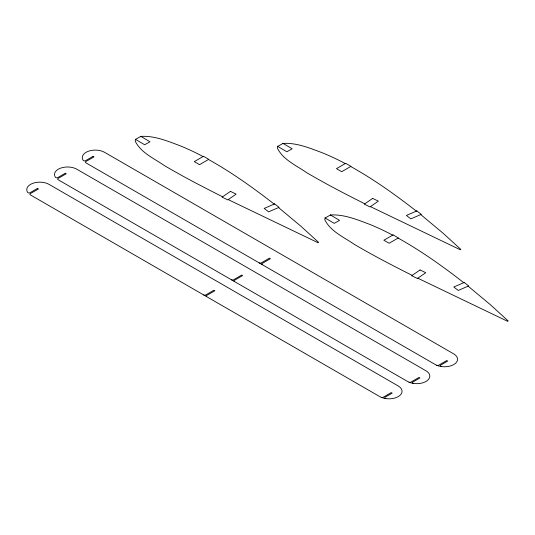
<?xml version="1.0" encoding="UTF-8"?>
<svg xmlns="http://www.w3.org/2000/svg" width="535" height="535" viewBox="0 0 535 535"><rect width="100%" height="100%" fill="white"/><g stroke="black" fill="none" stroke-linecap="round" stroke-linejoin="round"><path stroke-width="0.8" d="M135.429 139.2L135.255 141.26C141.019 152.916 154.254 158.474 164.446 165.623C183.398 176.791 202.946 186.916 222.593 196.793M277.632 146.215L277.451 148.275C283.222 159.932 296.457 165.496 306.649 172.644C325.601 183.806 345.149 193.931 364.796 203.815M325.026 217.792L324.852 219.852C330.623 231.508 343.858 237.065 354.05 244.214C373.002 255.382 392.55 265.507 412.197 275.385M141.033 136.371C154.862 135.649 168.124 141.287 180.837 146.055A219.952 126.989 0 0 1 203.046 156.561M283.236 143.387C297.065 142.664 310.32 148.302 323.033 153.07A219.952 126.989 0 0 1 345.249 163.583M330.637 214.963C344.466 214.241 357.721 219.878 370.434 224.647A219.952 126.989 0 0 1 392.65 235.153M460.267 249.751L370.414 206.624M507.668 321.328L417.815 278.2M318.064 242.736L228.211 199.608M350.706 166.499C373.858 179.392 395.485 194.834 416.357 211.111M398.107 238.068C421.259 250.968 442.886 266.403 463.758 282.687M208.503 159.477C231.655 172.377 253.282 187.818 274.161 204.096M420.731 214.582L442.92 233.086L460.849 249.417M468.132 286.158L490.321 304.662L508.25 320.993M278.534 207.567L300.717 226.071L318.646 242.402M436.734 365.278A1.498 0.863 0 0 0 438.687 365.198L446.765 360.536L447.695 361.071L440.713 365.104A1.498 0.863 0 0 0 440.332 365.947A1.498 0.863 0 0 0 441.415 366.555M259.174 262.879A1.498 0.863 0 0 0 261.294 262.879L269.459 258.164L270.389 258.699L262.224 263.414A1.498 0.863 0 0 0 262.224 264.638M408.974 382.171A1.498 0.863 0 0 0 410.927 382.09L419.012 377.429L419.942 377.964L412.953 381.997A1.498 0.863 0 0 0 412.572 382.839A1.498 0.863 0 0 0 413.655 383.448M231.414 279.772A1.498 0.863 0 0 0 233.534 279.772L241.7 275.057L242.629 275.592L234.464 280.307A1.498 0.863 0 0 0 234.464 281.53M381.214 397.331A1.498 0.863 0 0 0 383.174 397.251L391.252 392.59L392.182 393.125L385.193 397.157A1.498 0.863 0 0 0 384.812 398A1.498 0.863 0 0 0 385.895 398.608M203.654 294.932A1.498 0.863 0 0 0 205.774 294.932L213.94 290.217L214.869 290.752L206.704 295.467A1.498 0.863 0 0 0 206.704 296.691M230.458 191.363L222.092 197.141L227.796 199.896L236.162 194.118L230.458 191.363M372.661 198.385L364.295 204.163L369.993 206.911L378.359 201.133L372.661 198.385M420.062 269.954L411.696 275.732L417.394 278.488L425.76 272.71L420.062 269.954M37.557 188.387L30.087 192.694A1.498 0.863 0 0 1 27.633 192.399A13.047 7.53 0 0 1 32.675 183.365A13.047 7.53 0 0 1 49.019 184.354L398.234 385.969A13.047 7.53 0 0 1 398.234 396.622A13.047 7.53 0 0 1 379.79 396.622L30.294 194.84A1.498 0.863 0 0 1 30.328 193.637L38.487 188.922L37.557 188.387M93.077 156.334L85.607 160.64A1.498 0.863 0 0 1 83.146 160.346A13.047 7.53 0 0 1 88.195 151.311A13.047 7.53 0 0 1 104.539 152.301L453.754 353.916A13.047 7.53 0 0 1 453.754 364.569A13.047 7.53 0 0 1 435.303 364.569L85.827 162.794A1.498 0.863 0 0 1 85.841 161.583L94.006 156.869L93.077 156.334M65.317 173.226L57.847 177.54A1.498 0.863 0 0 1 55.393 177.239A13.047 7.53 0 0 1 60.435 168.204A13.047 7.53 0 0 1 76.779 169.194L425.994 370.808A13.047 7.53 0 0 1 425.994 381.462A13.047 7.53 0 0 1 407.55 381.462L58.054 179.68A1.498 0.863 0 0 1 58.088 178.476L66.246 173.761L65.317 173.226M203.487 156.307L194.265 161.63L199.522 164.666L208.744 159.343L203.487 156.307M345.69 163.322L336.468 168.652L341.725 171.681L350.947 166.358L345.69 163.322M393.091 234.898L383.869 240.222L389.126 243.258L398.348 237.935L393.091 234.898M140.845 136.378L135.529 139.381L144.644 144.764L149.96 141.768L140.845 136.378M283.048 143.4L277.732 146.396L286.847 151.786L292.163 148.783L283.048 143.4M330.449 214.97L325.133 217.972L334.248 223.356L339.564 220.36L330.449 214.97M274.609 203.902L264.183 208.429L268.65 211.853L279.076 207.326L274.609 203.902M416.812 210.917L406.386 215.445L410.853 218.875L421.279 214.348L416.812 210.917M464.213 282.487L453.787 287.014L458.254 290.445L468.68 285.917L464.213 282.487"/></g></svg>
